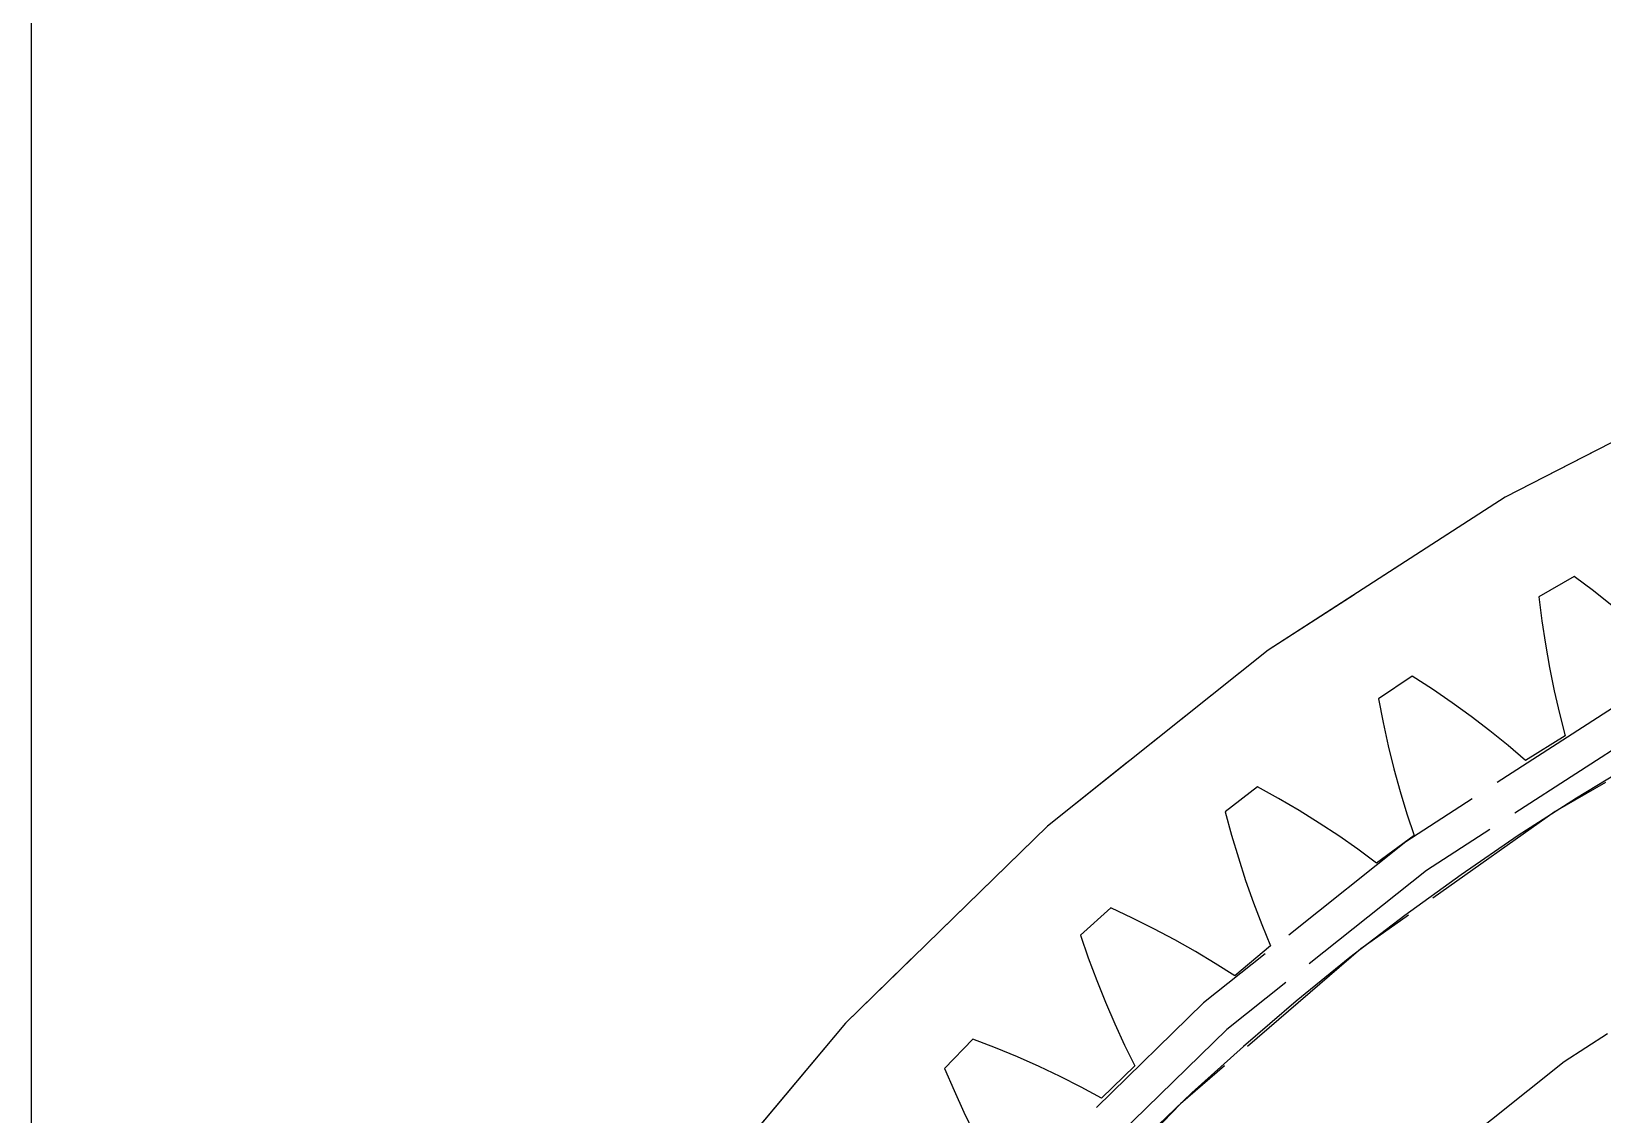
# Model space of a CAD drawing. Header units: millimetres. Extents: x -9 to 234, y -53 to 196.
# Drawn here: x 0.75 to 14.08, y 161.25 to 170.44 of the extents above; entities that cross this region are included whole.
import ezdxf

# ---------------------------------------------------------------- set-up
doc = ezdxf.new("R2010")
doc.units = ezdxf.units.MM
doc.linetypes.add('DASHED', pattern=[1.524, 1.27, -0.254])
doc.layers.add('HIDDEN', color=8, linetype='DASHED')
doc.layers.add('VISIBLE', color=7, linetype='CONTINUOUS')

msp = doc.modelspace()

# ---------------------------------------------------------------- linework, layer by layer
at = {"layer": 'HIDDEN'}
for points in [[(0.75, 81.6), (0.75, 187.1)], [(15.37911, 167.57614), (13.25, 166.48461), (11.24015, 165.18651), (9.36954, 163.69475), (7.65676, 162.02415), (6.11882, 160.19131), (4.77102, 158.21444), (3.62675, 156.11321), (2.69738, 153.90848), (1.99215, 151.62218), (1.51806, 149.27701), (1.27983, 146.8963), (1.27983, 144.5037), (1.51806, 142.12299), (1.99215, 139.77782), (2.69738, 137.49152), (3.62675, 135.28679), (4.77102, 133.18556), (6.11882, 131.20869), (7.65676, 129.37585), (9.36954, 127.70525), (11.24015, 126.21349), (13.25, 124.91539), (15.37911, 123.82386)], [(15.37911, 167.57614), (13.25, 166.48461), (11.24015, 165.18651), (9.36954, 163.69475), (7.65676, 162.02415), (6.11882, 160.19131), (4.77102, 158.21444), (3.62675, 156.11321), (2.69738, 153.90848), (1.99215, 151.62218), (1.51806, 149.27701), (1.27983, 146.8963), (1.27983, 144.5037), (1.51806, 142.12299), (1.99215, 139.77782), (2.69738, 137.49152), (3.62675, 135.28679), (4.77102, 133.18556), (6.11882, 131.20869), (7.65676, 129.37585), (9.36954, 127.70525), (11.24015, 126.21349), (13.25, 124.91539), (15.37911, 123.82386)], [(15.37911, 167.57614), (13.25, 166.48461), (11.24015, 165.18651), (9.36954, 163.69475), (7.65676, 162.02415), (6.11882, 160.19131), (4.77102, 158.21444), (3.62675, 156.11321), (2.69738, 153.90848), (1.99215, 151.62218), (1.51806, 149.27701), (1.27983, 146.8963), (1.27983, 144.5037), (1.51806, 142.12299), (1.99215, 139.77782), (2.69738, 137.49152), (3.62675, 135.28679), (4.77102, 133.18556), (6.11882, 131.20869), (7.65676, 129.37585), (9.36954, 127.70525), (11.24015, 126.21349), (13.25, 124.91539), (15.37911, 123.82386)], [(15.37911, 167.57614), (13.25, 166.48461), (11.24015, 165.18651), (9.36954, 163.69475), (7.65676, 162.02415), (6.11882, 160.19131), (4.77102, 158.21444), (3.62675, 156.11321), (2.69738, 153.90848), (1.99215, 151.62218), (1.51806, 149.27701), (1.27983, 146.8963), (1.27983, 144.5037), (1.51806, 142.12299), (1.99215, 139.77782), (2.69738, 137.49152), (3.62675, 135.28679), (4.77102, 133.18556), (6.11882, 131.20869), (7.65676, 129.37585), (9.36954, 127.70525), (11.24015, 126.21349), (13.25, 124.91539), (15.37911, 123.82386)], [(15.37911, 167.57614), (13.25, 166.48461), (11.24015, 165.18651), (9.36954, 163.69475), (7.65676, 162.02415), (6.11882, 160.19131), (4.77102, 158.21444), (3.62675, 156.11321), (2.69738, 153.90848), (1.99215, 151.62218), (1.51806, 149.27701), (1.27983, 146.8963), (1.27983, 144.5037), (1.51806, 142.12299), (1.99215, 139.77782), (2.69738, 137.49152), (3.62675, 135.28679), (4.77102, 133.18556), (6.11882, 131.20869), (7.65676, 129.37585), (9.36954, 127.70525), (11.24015, 126.21349), (13.25, 124.91539), (15.37911, 123.82386)], [(13.8377, 165.81281), (13.53795, 165.63975)], [(13.8377, 165.81281), (13.53795, 165.63975)], [(14.00044, 165.68941), (13.8377, 165.81281)], [(14.00044, 165.68941), (13.8377, 165.81281)], [(14.15902, 165.56335), (14.00044, 165.68941)], [(14.15902, 165.56335), (14.00044, 165.68941)], [(13.53795, 165.63975), (13.56344, 165.4371)], [(13.53795, 165.63975), (13.56344, 165.4371)], [(13.56344, 165.4371), (13.59332, 165.23674)], [(13.56344, 165.4371), (13.59332, 165.23674)], [(13.59332, 165.23674), (13.62772, 165.0388)], [(13.59332, 165.23674), (13.62772, 165.0388)], [(13.62772, 165.0388), (13.66682, 164.84342)], [(13.62772, 165.0388), (13.66682, 164.84342)], [(12.4625, 164.96773), (12.17556, 164.77418)], [(12.4625, 164.96773), (12.17556, 164.77418)], [(12.63346, 164.85598), (12.4625, 164.96773)], [(12.63346, 164.85598), (12.4625, 164.96773)], [(14.25, 164.75256), (12.40764, 163.56264), (10.69291, 162.19519), (9.12286, 160.6638), (7.71308, 158.9837), (6.4776, 157.17157), (5.42868, 155.24544), (4.57676, 153.22444), (3.9303, 151.12866), (3.49572, 148.97893), (3.27735, 146.79661), (3.27735, 144.60339), (3.49572, 142.42107), (3.9303, 140.27134), (4.57676, 138.17556), (5.42868, 136.15456), (6.4776, 134.22843), (7.71308, 132.4163), (9.12286, 130.7362), (10.69291, 129.20481), (12.40764, 127.83736), (14.25, 126.64744)], [(14.25, 164.75256), (12.40764, 163.56264), (10.69291, 162.19519), (9.12286, 160.6638), (7.71308, 158.9837), (6.4776, 157.17157), (5.42868, 155.24544), (4.57676, 153.22444), (3.9303, 151.12866), (3.49572, 148.97893), (3.27735, 146.79661), (3.27735, 144.60339), (3.49572, 142.42107), (3.9303, 140.27134), (4.57676, 138.17556), (5.42868, 136.15456), (6.4776, 134.22843), (7.71308, 132.4163), (9.12286, 130.7362), (10.69291, 129.20481), (12.40764, 127.83736), (14.25, 126.64744)], [(15.42345, 164.823), (13.67468, 163.818), (12.02778, 162.65355), (10.49724, 161.33989), (9.09655, 159.88859), (7.83802, 158.31241), (6.73273, 156.62524), (5.79041, 154.84191), (5.01936, 152.97812), (4.42635, 151.05028), (4.01661, 149.07536), (3.79374, 147.07072), (3.75971, 145.05403), (3.91481, 143.04301), (4.25768, 141.05539), (4.7853, 139.10864), (5.49303, 137.21989), (6.37464, 135.40579), (7.42237, 133.68228), (8.627, 132.06453), (9.97793, 130.5668), (11.46327, 129.20224), (13.06994, 127.98289), (14.78381, 126.91946)], [(12.17556, 164.77418), (12.21512, 164.57381)], [(12.17556, 164.77418), (12.21512, 164.57381)], [(12.80044, 164.7413), (12.63346, 164.85598)], [(12.80044, 164.7413), (12.63346, 164.85598)], [(12.96328, 164.62361), (12.80044, 164.7413)], [(12.96328, 164.62361), (12.80044, 164.7413)], [(13.66682, 164.84342), (13.71083, 164.6508)], [(13.66682, 164.84342), (13.71083, 164.6508)], [(13.12174, 164.50282), (12.96328, 164.62361)], [(13.12174, 164.50282), (12.96328, 164.62361)], [(13.71083, 164.6508), (13.76005, 164.46116)], [(13.71083, 164.6508), (13.76005, 164.46116)], [(14.4, 164.49275), (12.58276, 163.31905), (10.89142, 161.97025), (9.34277, 160.45975), (7.95222, 158.80256), (6.73359, 157.01514), (5.69898, 155.11528), (4.85867, 153.12184), (4.22102, 151.05464), (3.79237, 148.93422), (3.57697, 146.78166), (3.57697, 144.61834), (3.79237, 142.46578), (4.22102, 140.34536), (4.85867, 138.27816), (5.69898, 136.28472), (6.73359, 134.38486), (7.95222, 132.59744), (9.34277, 130.94025), (10.89142, 129.42975), (12.58276, 128.08095), (14.4, 126.90725)], [(14.4, 164.49275), (12.58276, 163.31905), (10.89142, 161.97025), (9.34277, 160.45975), (7.95222, 158.80256), (6.73359, 157.01514), (5.69898, 155.11528), (4.85867, 153.12184), (4.22102, 151.05464), (3.79237, 148.93422), (3.57697, 146.78166), (3.57697, 144.61834), (3.79237, 142.46578), (4.22102, 140.34536), (4.85867, 138.27816), (5.69898, 136.28472), (6.73359, 134.38486), (7.95222, 132.59744), (9.34277, 130.94025), (10.89142, 129.42975), (12.58276, 128.08095), (14.4, 126.90725)], [(14.4, 164.49275), (12.58276, 163.31905), (10.89142, 161.97025), (9.34277, 160.45975), (7.95222, 158.80256), (6.73359, 157.01514), (5.69898, 155.11528), (4.85867, 153.12184), (4.22102, 151.05464), (3.79237, 148.93422), (3.57697, 146.78166), (3.57697, 144.61834), (3.79237, 142.46578), (4.22102, 140.34536), (4.85867, 138.27816), (5.69898, 136.28472), (6.73359, 134.38486), (7.95222, 132.59744), (9.34277, 130.94025), (10.89142, 129.42975), (12.58276, 128.08095), (14.4, 126.90725)], [(14.4, 164.49275), (12.58276, 163.31905), (10.89142, 161.97025), (9.34277, 160.45975), (7.95222, 158.80256), (6.73359, 157.01514), (5.69898, 155.11528), (4.85867, 153.12184), (4.22102, 151.05464), (3.79237, 148.93422), (3.57697, 146.78166), (3.57697, 144.61834), (3.79237, 142.46578), (4.22102, 140.34536), (4.85867, 138.27816), (5.69898, 136.28472), (6.73359, 134.38486), (7.95222, 132.59744), (9.34277, 130.94025), (10.89142, 129.42975), (12.58276, 128.08095), (14.4, 126.90725)], [(12.21512, 164.57381), (12.2589, 164.37602)], [(12.21512, 164.57381), (12.2589, 164.37602)], [(13.27558, 164.37882), (13.12174, 164.50282)], [(13.27558, 164.37882), (13.12174, 164.50282)], [(13.76005, 164.46116), (13.42445, 164.25145)], [(13.76005, 164.46116), (13.42445, 164.25145)], [(12.2589, 164.37602), (12.30703, 164.18096)], [(12.2589, 164.37602), (12.30703, 164.18096)], [(13.42445, 164.25145), (13.27558, 164.37882)], [(13.42445, 164.25145), (13.27558, 164.37882)], [(14.35988, 164.23794), (13.85684, 163.9331), (13.36232, 163.61461), (12.87671, 163.28271), (12.40036, 162.93765), (11.93362, 162.57969), (11.47685, 162.2091), (11.03039, 161.82615), (10.59457, 161.43113), (10.16972, 161.02434), (9.75616, 160.60607), (9.3542, 160.17665), (8.96413, 159.7364), (8.58625, 159.28564), (8.22085, 158.82471)], [(12.30703, 164.18096), (12.35966, 163.98878)], [(12.30703, 164.18096), (12.35966, 163.98878)], [(11.1496, 164.02878), (10.87686, 163.81569)], [(11.1496, 164.02878), (10.87686, 163.81569)], [(11.32794, 163.92924), (11.1496, 164.02878)], [(11.32794, 163.92924), (11.1496, 164.02878)], [(11.50252, 163.82648), (11.32794, 163.92924)], [(11.50252, 163.82648), (11.32794, 163.92924)], [(12.35966, 163.98878), (12.417, 163.7997)], [(12.35966, 163.98878), (12.417, 163.7997)], [(10.87686, 163.81569), (10.9303, 163.61857)], [(10.87686, 163.81569), (10.9303, 163.61857)], [(11.67316, 163.72043), (11.50252, 163.82648)], [(11.67316, 163.72043), (11.50252, 163.82648)], [(12.417, 163.7997), (12.47932, 163.61396)], [(12.417, 163.7997), (12.47932, 163.61396)], [(11.83967, 163.61099), (11.67316, 163.72043)], [(11.83967, 163.61099), (11.67316, 163.72043)], [(10.9303, 163.61857), (10.98777, 163.42432)], [(10.9303, 163.61857), (10.98777, 163.42432)], [(12.00178, 163.49803), (11.83967, 163.61099)], [(12.00178, 163.49803), (11.83967, 163.61099)], [(12.47932, 163.61396), (12.15917, 163.38135)], [(12.47932, 163.61396), (12.15917, 163.38135)], [(10.98777, 163.42432), (11.04939, 163.23308)], [(10.98777, 163.42432), (11.04939, 163.23308)], [(12.15917, 163.38135), (12.00178, 163.49803)], [(12.15917, 163.38135), (12.00178, 163.49803)], [(11.04939, 163.23308), (11.11529, 163.04505)], [(11.04939, 163.23308), (11.11529, 163.04505)], [(9.90539, 163.00054), (9.64818, 162.76895)], [(9.90539, 163.00054), (9.64818, 162.76895)], [(10.09024, 162.91368), (9.90539, 163.00054)], [(10.09024, 162.91368), (9.90539, 163.00054)], [(11.11529, 163.04505), (11.18569, 162.86043)], [(11.11529, 163.04505), (11.18569, 162.86043)], [(10.27157, 162.82335), (10.09024, 162.91368)], [(10.27157, 162.82335), (10.09024, 162.91368)], [(11.18569, 162.86043), (11.26082, 162.67948)], [(11.18569, 162.86043), (11.26082, 162.67948)], [(15.4, 162.7607), (13.75025, 161.69518), (12.21479, 160.47069), (10.80888, 159.0994), (9.54649, 157.59495), (8.44017, 155.97227), (7.50091, 154.24751), (6.73806, 152.4378), (6.15918, 150.56112), (5.77003, 148.63613), (5.57449, 146.68196), (5.57449, 144.71804), (5.77003, 142.76387), (6.15918, 140.83888), (6.73806, 138.9622), (7.50091, 137.15249), (8.44017, 135.42773), (9.54649, 133.80505), (10.80888, 132.3006), (12.21479, 130.92931), (13.75025, 129.70482), (15.4, 128.6393)], [(15.4, 162.7607), (13.75025, 161.69518), (12.21479, 160.47069), (10.80888, 159.0994), (9.54649, 157.59495), (8.44017, 155.97227), (7.50091, 154.24751), (6.73806, 152.4378), (6.15918, 150.56112), (5.77003, 148.63613), (5.57449, 146.68196), (5.57449, 144.71804), (5.77003, 142.76387), (6.15918, 140.83888), (6.73806, 138.9622), (7.50091, 137.15249), (8.44017, 135.42773), (9.54649, 133.80505), (10.80888, 132.3006), (12.21479, 130.92931), (13.75025, 129.70482), (15.4, 128.6393)], [(15.4, 162.7607), (13.75025, 161.69518), (12.21479, 160.47069), (10.80888, 159.0994), (9.54649, 157.59495), (8.44017, 155.97227), (7.50091, 154.24751), (6.73806, 152.4378), (6.15918, 150.56112), (5.77003, 148.63613), (5.57449, 146.68196), (5.57449, 144.71804), (5.77003, 142.76387), (6.15918, 140.83888), (6.73806, 138.9622), (7.50091, 137.15249), (8.44017, 135.42773), (9.54649, 133.80505), (10.80888, 132.3006), (12.21479, 130.92931), (13.75025, 129.70482), (15.4, 128.6393)], [(15.4, 162.7607), (13.75025, 161.69518), (12.21479, 160.47069), (10.80888, 159.0994), (9.54649, 157.59495), (8.44017, 155.97227), (7.50091, 154.24751), (6.73806, 152.4378), (6.15918, 150.56112), (5.77003, 148.63613), (5.57449, 146.68196), (5.57449, 144.71804), (5.77003, 142.76387), (6.15918, 140.83888), (6.73806, 138.9622), (7.50091, 137.15249), (8.44017, 135.42773), (9.54649, 133.80505), (10.80888, 132.3006), (12.21479, 130.92931), (13.75025, 129.70482), (15.4, 128.6393)], [(9.64818, 162.76895), (9.71525, 162.57603)], [(9.64818, 162.76895), (9.71525, 162.57603)], [(10.44919, 162.72946), (10.27157, 162.82335)], [(10.44919, 162.72946), (10.27157, 162.82335)], [(10.62293, 162.6319), (10.44919, 162.72946)], [(10.62293, 162.6319), (10.44919, 162.72946)], [(10.79252, 162.53052), (10.62293, 162.6319)], [(10.79252, 162.53052), (10.62293, 162.6319)], [(11.26082, 162.67948), (10.95767, 162.42511)], [(11.26082, 162.67948), (10.95767, 162.42511)], [(9.71525, 162.57603), (9.78613, 162.38626)], [(9.71525, 162.57603), (9.78613, 162.38626)], [(10.95767, 162.42511), (10.79252, 162.53052)], [(10.95767, 162.42511), (10.79252, 162.53052)], [(9.78613, 162.38626), (9.86093, 162.19979)], [(9.78613, 162.38626), (9.86093, 162.19979)], [(9.86093, 162.19979), (9.9398, 162.01681)], [(9.86093, 162.19979), (9.9398, 162.01681)], [(9.9398, 162.01681), (10.02289, 161.83755)], [(9.9398, 162.01681), (10.02289, 161.83755)], [(8.73595, 161.88801), (8.49552, 161.63904)], [(8.73595, 161.88801), (8.49552, 161.63904)], [(8.92641, 161.81425), (8.73595, 161.88801)], [(8.92641, 161.81425), (8.73595, 161.88801)], [(9.11359, 161.73679), (8.92641, 161.81425)], [(9.11359, 161.73679), (8.92641, 161.81425)], [(10.02289, 161.83755), (10.11047, 161.66228)], [(10.02289, 161.83755), (10.11047, 161.66228)], [(9.29733, 161.65553), (9.11359, 161.73679)], [(9.29733, 161.65553), (9.11359, 161.73679)], [(10.11047, 161.66228), (9.8258, 161.38739)], [(10.11047, 161.66228), (9.8258, 161.38739)], [(8.49552, 161.63904), (8.57588, 161.45127)], [(8.49552, 161.63904), (8.57588, 161.45127)], [(9.47745, 161.57033), (9.29733, 161.65553)], [(9.47745, 161.57033), (9.29733, 161.65553)], [(9.6537, 161.48102), (9.47745, 161.57033)], [(9.6537, 161.48102), (9.47745, 161.57033)], [(8.57588, 161.45127), (8.65982, 161.26691)], [(8.57588, 161.45127), (8.65982, 161.26691)], [(9.8258, 161.38739), (9.6537, 161.48102)], [(9.8258, 161.38739), (9.6537, 161.48102)], [(8.65982, 161.26691), (8.74745, 161.08611)], [(8.65982, 161.26691), (8.74745, 161.08611)]]:
    msp.add_lwpolyline(points, dxfattribs=at)
at = {"layer": 'VISIBLE'}
for points in [[(0.75, 81.6), (0.75, 187.1)], [(15.37911, 167.57614), (13.25, 166.48461), (11.24015, 165.18651), (9.36954, 163.69475), (7.65676, 162.02415), (6.11882, 160.19131), (4.77102, 158.21444), (3.62675, 156.11321), (2.69738, 153.90848), (1.99215, 151.62218), (1.51806, 149.27701), (1.27983, 146.8963), (1.27983, 144.5037), (1.51806, 142.12299), (1.99215, 139.77782), (2.69738, 137.49152), (3.62675, 135.28679), (4.77102, 133.18556), (6.11882, 131.20869), (7.65676, 129.37585), (9.36954, 127.70525), (11.24015, 126.21349), (13.25, 124.91539), (15.37911, 123.82386)]]:
    msp.add_lwpolyline(points, dxfattribs=at)

doc.saveas('drawing.dxf')
